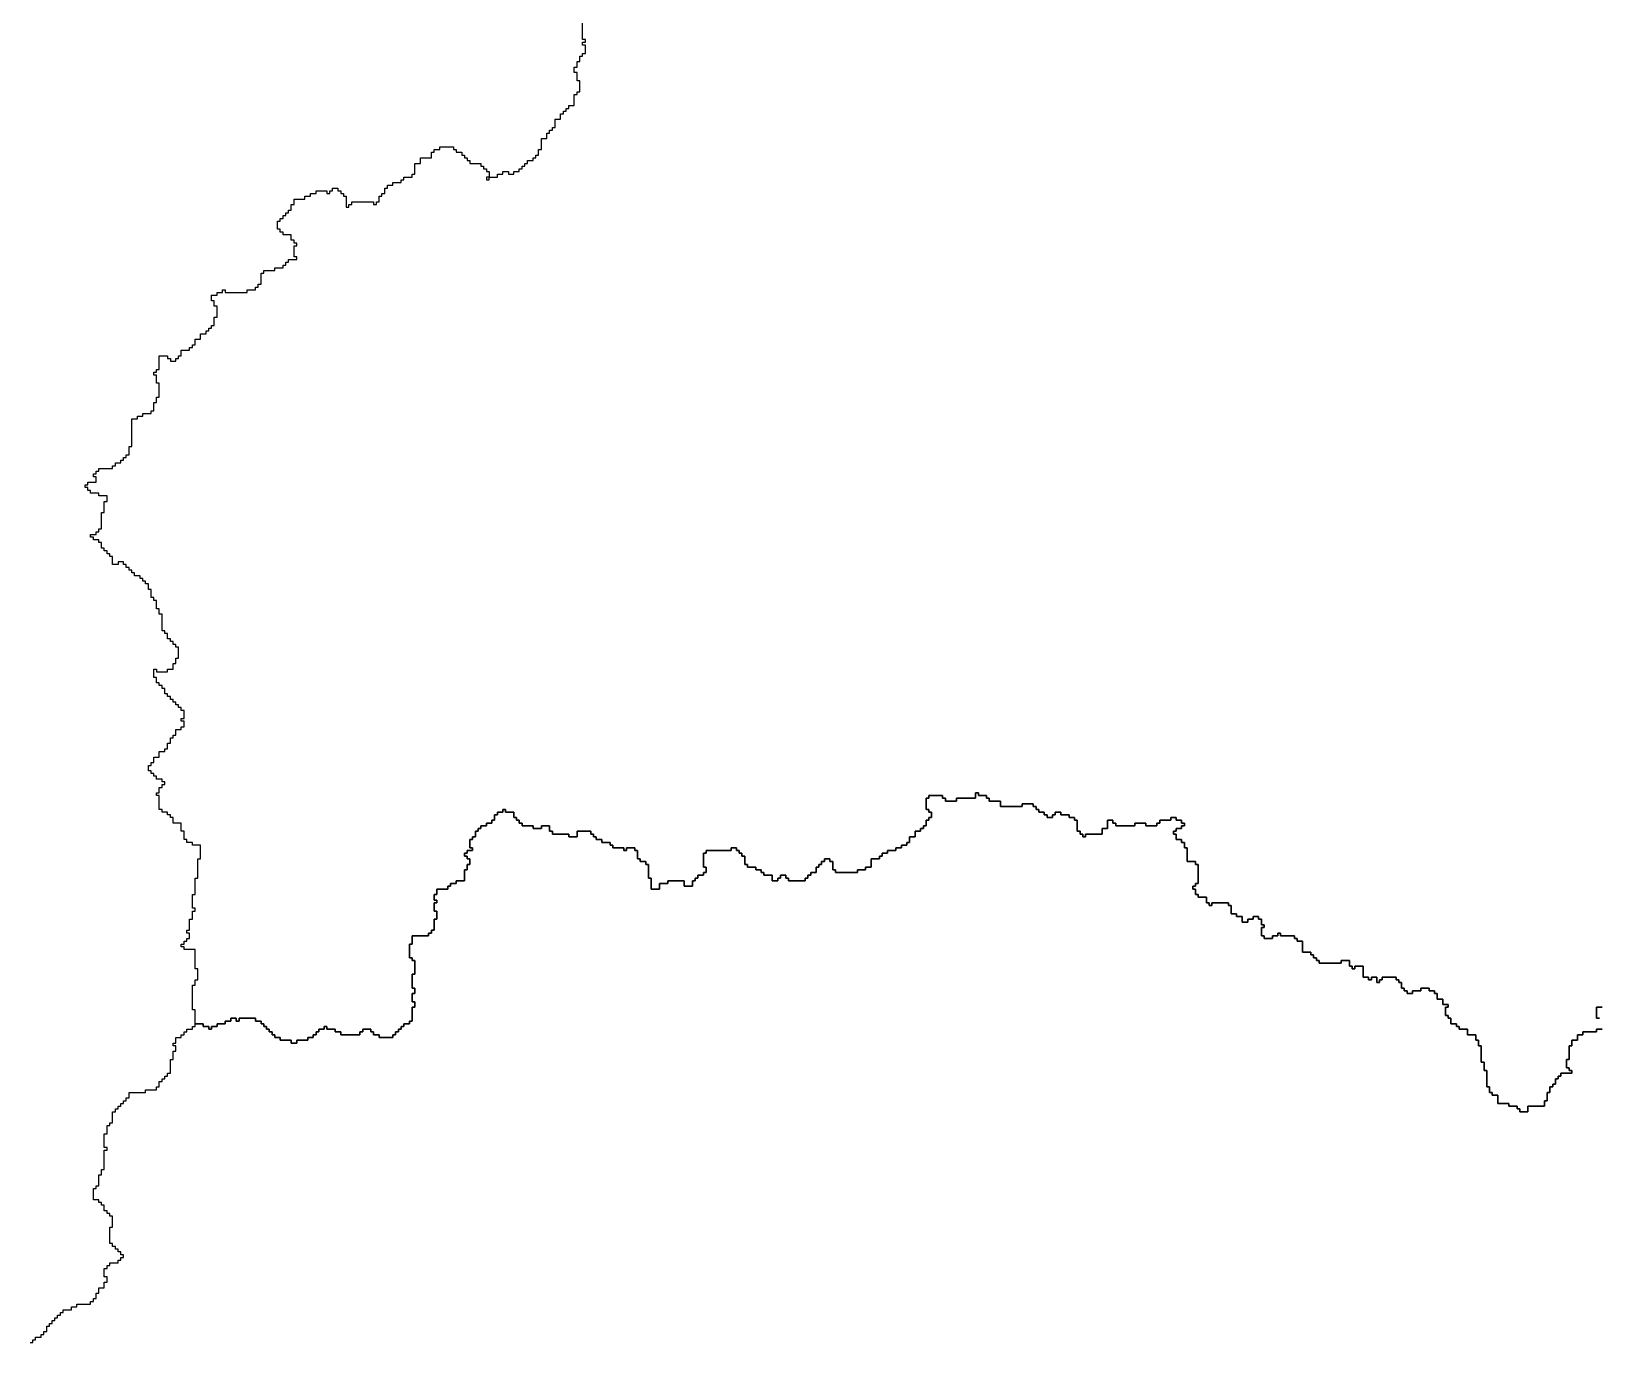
# Model space of a CAD drawing. Header units: inches. Extents: x -98695 to 376223, y 1122520 to 1501782.
# Drawn here: x -40967 to -23376, y 1325029 to 1339743 of the extents above; entities that cross this region are included whole.
import ezdxf

# ---------------------------------------------------------------- set-up
doc = ezdxf.new("R2010")
doc.units = ezdxf.units.IN
doc.header["$MEASUREMENT"] = 0
doc.layers.add('subs1', color=7, linetype='Continuous', true_color=0xc8dcf7)

msp = doc.modelspace()

# ---------------------------------------------------------------- linework, layer by layer
at = {"layer": 'subs1'}
for points in [[(-23336, 1328546, 0), (-23398, 1328546, 0), (-23398, 1328515, 0), (-23552, 1328515, 0), (-23552, 1328484, 0), (-23614, 1328484, 0), (-23614, 1328422, 0), (-23675, 1328422, 0), (-23675, 1328361, 0), (-23706, 1328361, 0), (-23706, 1328206, 0), (-23737, 1328206, 0), (-23737, 1328114, 0), (-23706, 1328114, 0), (-23706, 1328083, 0), (-23675, 1328083, 0), (-23675, 1328052, 0), (-23799, 1328052, 0), (-23799, 1328021, 0), (-23830, 1328021, 0), (-23830, 1327990, 0), (-23860, 1327990, 0), (-23860, 1327929, 0), (-23891, 1327929, 0), (-23891, 1327898, 0), (-23922, 1327898, 0), (-23922, 1327836, 0), (-23953, 1327836, 0), (-23953, 1327744, 0), (-23984, 1327744, 0), (-23984, 1327682, 0), (-24169, 1327682, 0), (-24169, 1327620, 0), (-24261, 1327620, 0), (-24261, 1327651, 0), (-24292, 1327651, 0), (-24292, 1327682, 0), (-24385, 1327682, 0), (-24385, 1327713, 0), (-24508, 1327713, 0), (-24508, 1327805, 0), (-24570, 1327805, 0), (-24570, 1327836, 0), (-24601, 1327836, 0), (-24601, 1327898, 0), (-24632, 1327898, 0), (-24632, 1328083, 0), (-24662, 1328083, 0), (-24662, 1328176, 0), (-24693, 1328176, 0), (-24693, 1328361, 0), (-24724, 1328361, 0), (-24724, 1328422, 0), (-24755, 1328422, 0), (-24755, 1328484, 0), (-24847, 1328484, 0), (-24847, 1328546, 0), (-24940, 1328546, 0), (-24940, 1328577, 0), (-24971, 1328577, 0), (-24971, 1328607, 0), (-25033, 1328607, 0), (-25033, 1328669, 0), (-25063, 1328669, 0), (-25063, 1328700, 0), (-25094, 1328700, 0), (-25094, 1328792, 0), (-25063, 1328792, 0), (-25063, 1328823, 0), (-25125, 1328823, 0), (-25125, 1328885, 0), (-25187, 1328885, 0), (-25187, 1328947, 0), (-25218, 1328947, 0), (-25218, 1328978, 0), (-25279, 1328978, 0), (-25279, 1329008, 0), (-25372, 1329008, 0), (-25372, 1328978, 0), (-25464, 1328978, 0), (-25464, 1328947, 0), (-25526, 1328947, 0), (-25526, 1328978, 0), (-25557, 1328978, 0), (-25557, 1329008, 0), (-25588, 1329008, 0), (-25588, 1329070, 0), (-25619, 1329070, 0), (-25619, 1329101, 0), (-25650, 1329101, 0), (-25650, 1329132, 0), (-25804, 1329132, 0), (-25804, 1329101, 0), (-25835, 1329101, 0), (-25835, 1329070, 0), (-25865, 1329070, 0), (-25865, 1329132, 0), (-25927, 1329132, 0), (-25927, 1329101, 0), (-25958, 1329101, 0), (-25958, 1329132, 0), (-26020, 1329132, 0), (-26020, 1329255, 0), (-26112, 1329255, 0), (-26112, 1329224, 0), (-26143, 1329224, 0), (-26143, 1329255, 0), (-26174, 1329255, 0), (-26174, 1329317, 0), (-26266, 1329317, 0), (-26266, 1329286, 0), (-26513, 1329286, 0), (-26513, 1329317, 0), (-26544, 1329317, 0), (-26544, 1329348, 0), (-26575, 1329348, 0), (-26575, 1329379, 0), (-26606, 1329379, 0), (-26606, 1329409, 0), (-26698, 1329409, 0), (-26698, 1329533, 0), (-26760, 1329533, 0), (-26760, 1329564, 0), (-26791, 1329564, 0), (-26791, 1329594, 0), (-26945, 1329594, 0), (-26945, 1329625, 0), (-26976, 1329625, 0), (-26976, 1329594, 0), (-27038, 1329594, 0), (-27038, 1329564, 0), (-27130, 1329564, 0), (-27130, 1329594, 0), (-27161, 1329594, 0), (-27161, 1329687, 0), (-27130, 1329687, 0), (-27130, 1329718, 0), (-27161, 1329718, 0), (-27161, 1329780, 0), (-27192, 1329780, 0), (-27192, 1329810, 0), (-27254, 1329810, 0), (-27254, 1329780, 0), (-27315, 1329780, 0), (-27315, 1329749, 0), (-27377, 1329749, 0), (-27377, 1329810, 0), (-27439, 1329810, 0), (-27439, 1329841, 0), (-27500, 1329841, 0), (-27500, 1329934, 0), (-27531, 1329934, 0), (-27531, 1329965, 0), (-27716, 1329965, 0), (-27716, 1329934, 0), (-27747, 1329934, 0), (-27747, 1329965, 0), (-27778, 1329965, 0), (-27778, 1330026, 0), (-27870, 1330026, 0), (-27870, 1330057, 0), (-27901, 1330057, 0), (-27901, 1330119, 0), (-27932, 1330119, 0), (-27932, 1330150, 0), (-27901, 1330150, 0), (-27901, 1330181, 0), (-27870, 1330181, 0), (-27870, 1330396, 0), (-27901, 1330396, 0), (-27901, 1330427, 0), (-27994, 1330427, 0), (-27994, 1330582, 0), (-28025, 1330582, 0), (-28025, 1330643, 0), (-28056, 1330643, 0), (-28056, 1330674, 0), (-28117, 1330674, 0), (-28117, 1330736, 0), (-28148, 1330736, 0), (-28148, 1330767, 0), (-28117, 1330767, 0), (-28117, 1330798, 0), (-28056, 1330798, 0), (-28056, 1330828, 0), (-28025, 1330828, 0), (-28025, 1330859, 0), (-28056, 1330859, 0), (-28056, 1330890, 0), (-28117, 1330890, 0), (-28117, 1330921, 0), (-28179, 1330921, 0), (-28179, 1330890, 0), (-28302, 1330890, 0), (-28302, 1330859, 0), (-28333, 1330859, 0), (-28333, 1330828, 0), (-28457, 1330828, 0), (-28457, 1330859, 0), (-28580, 1330859, 0), (-28580, 1330828, 0), (-28796, 1330828, 0), (-28796, 1330859, 0), (-28827, 1330859, 0), (-28827, 1330890, 0), (-28888, 1330890, 0), (-28888, 1330798, 0), (-28950, 1330798, 0), (-28950, 1330736, 0), (-29135, 1330736, 0), (-29135, 1330705, 0), (-29166, 1330705, 0), (-29166, 1330736, 0), (-29197, 1330736, 0), (-29197, 1330767, 0), (-29228, 1330767, 0), (-29228, 1330890, 0), (-29259, 1330890, 0), (-29259, 1330921, 0), (-29320, 1330921, 0), (-29320, 1330952, 0), (-29413, 1330952, 0), (-29413, 1330983, 0), (-29475, 1330983, 0), (-29475, 1330952, 0), (-29505, 1330952, 0), (-29505, 1330921, 0), (-29567, 1330921, 0), (-29567, 1330952, 0), (-29598, 1330952, 0), (-29598, 1330983, 0), (-29660, 1330983, 0), (-29660, 1331013, 0), (-29690, 1331013, 0), (-29690, 1331044, 0), (-29721, 1331044, 0), (-29721, 1331075, 0), (-29845, 1331075, 0), (-29845, 1331044, 0), (-30091, 1331044, 0), (-30091, 1331106, 0), (-30215, 1331106, 0), (-30215, 1331137, 0), (-30246, 1331137, 0), (-30246, 1331168, 0), (-30338, 1331168, 0), (-30338, 1331199, 0), (-30369, 1331199, 0), (-30369, 1331137, 0), (-30585, 1331137, 0), (-30585, 1331106, 0), (-30708, 1331106, 0), (-30708, 1331137, 0), (-30739, 1331137, 0), (-30739, 1331168, 0), (-30893, 1331168, 0), (-30893, 1331137, 0), (-30924, 1331137, 0), (-30924, 1331013, 0), (-30893, 1331013, 0), (-30893, 1330983, 0), (-30863, 1330983, 0), (-30863, 1330921, 0), (-30893, 1330921, 0), (-30893, 1330890, 0), (-30924, 1330890, 0), (-30924, 1330828, 0), (-30955, 1330828, 0), (-30955, 1330798, 0), (-30986, 1330798, 0), (-30986, 1330767, 0), (-31048, 1330767, 0), (-31048, 1330705, 0), (-31109, 1330705, 0), (-31109, 1330643, 0), (-31140, 1330643, 0), (-31140, 1330612, 0), (-31202, 1330612, 0), (-31202, 1330582, 0), (-31264, 1330582, 0), (-31264, 1330551, 0), (-31356, 1330551, 0), (-31356, 1330520, 0), (-31418, 1330520, 0), (-31418, 1330489, 0), (-31449, 1330489, 0), (-31449, 1330458, 0), (-31541, 1330458, 0), (-31541, 1330366, 0), (-31603, 1330366, 0), (-31603, 1330335, 0), (-31695, 1330335, 0), (-31695, 1330304, 0), (-31942, 1330304, 0), (-31942, 1330335, 0), (-31973, 1330335, 0), (-31973, 1330427, 0), (-32004, 1330427, 0), (-32004, 1330458, 0), (-32066, 1330458, 0), (-32066, 1330427, 0), (-32097, 1330427, 0), (-32097, 1330396, 0), (-32127, 1330396, 0), (-32127, 1330366, 0), (-32158, 1330366, 0), (-32158, 1330304, 0), (-32220, 1330304, 0), (-32220, 1330273, 0), (-32251, 1330273, 0), (-32251, 1330242, 0), (-32282, 1330242, 0), (-32282, 1330211, 0), (-32467, 1330211, 0), (-32467, 1330242, 0), (-32498, 1330242, 0), (-32498, 1330273, 0), (-32559, 1330273, 0), (-32559, 1330242, 0), (-32590, 1330242, 0), (-32590, 1330211, 0), (-32652, 1330211, 0), (-32652, 1330273, 0), (-32744, 1330273, 0), (-32744, 1330304, 0), (-32775, 1330304, 0), (-32775, 1330335, 0), (-32837, 1330335, 0), (-32837, 1330366, 0), (-32929, 1330366, 0), (-32929, 1330396, 0), (-32960, 1330396, 0), (-32960, 1330489, 0), (-32991, 1330489, 0), (-32991, 1330520, 0), (-33022, 1330520, 0), (-33022, 1330551, 0), (-33053, 1330551, 0), (-33053, 1330582, 0), (-33114, 1330582, 0), (-33114, 1330551, 0), (-33392, 1330551, 0), (-33392, 1330520, 0), (-33423, 1330520, 0), (-33423, 1330366, 0), (-33392, 1330366, 0), (-33392, 1330304, 0), (-33423, 1330304, 0), (-33423, 1330273, 0), (-33485, 1330273, 0), (-33485, 1330242, 0), (-33515, 1330242, 0), (-33515, 1330211, 0), (-33546, 1330211, 0), (-33546, 1330150, 0), (-33639, 1330150, 0), (-33639, 1330211, 0), (-33824, 1330211, 0), (-33824, 1330181, 0), (-33916, 1330181, 0), (-33916, 1330119, 0), (-34009, 1330119, 0), (-34009, 1330242, 0), (-34040, 1330242, 0), (-34040, 1330396, 0), (-34071, 1330396, 0), (-34071, 1330427, 0), (-34132, 1330427, 0), (-34132, 1330458, 0), (-34163, 1330458, 0), (-34163, 1330551, 0), (-34194, 1330551, 0), (-34194, 1330582, 0), (-34287, 1330582, 0), (-34287, 1330551, 0), (-34317, 1330551, 0), (-34317, 1330582, 0), (-34441, 1330582, 0), (-34441, 1330612, 0), (-34472, 1330612, 0), (-34472, 1330643, 0), (-34564, 1330643, 0), (-34564, 1330674, 0), (-34626, 1330674, 0), (-34626, 1330705, 0), (-34657, 1330705, 0), (-34657, 1330736, 0), (-34688, 1330736, 0), (-34688, 1330767, 0), (-34842, 1330767, 0), (-34842, 1330705, 0), (-34934, 1330705, 0), (-34934, 1330736, 0), (-35119, 1330736, 0), (-35119, 1330767, 0), (-35150, 1330767, 0), (-35150, 1330828, 0), (-35243, 1330828, 0), (-35243, 1330798, 0), (-35335, 1330798, 0), (-35335, 1330828, 0), (-35459, 1330828, 0), (-35459, 1330859, 0), (-35490, 1330859, 0), (-35490, 1330890, 0), (-35521, 1330890, 0), (-35521, 1330921, 0), (-35551, 1330921, 0), (-35551, 1330983, 0), (-35644, 1330983, 0), (-35644, 1331013, 0), (-35675, 1331013, 0), (-35675, 1330983, 0), (-35736, 1330983, 0), (-35736, 1330952, 0), (-35767, 1330952, 0), (-35767, 1330890, 0), (-35798, 1330890, 0), (-35798, 1330859, 0), (-35860, 1330859, 0), (-35860, 1330828, 0), (-35922, 1330828, 0), (-35922, 1330798, 0), (-35952, 1330798, 0), (-35952, 1330767, 0), (-35983, 1330767, 0), (-35983, 1330705, 0), (-36014, 1330705, 0), (-36014, 1330674, 0), (-36045, 1330674, 0), (-36045, 1330582, 0), (-36014, 1330582, 0), (-36014, 1330551, 0), (-36076, 1330551, 0), (-36076, 1330520, 0), (-36107, 1330520, 0), (-36107, 1330489, 0), (-36076, 1330489, 0), (-36076, 1330458, 0), (-36045, 1330458, 0), (-36045, 1330396, 0), (-36076, 1330396, 0), (-36076, 1330335, 0), (-36107, 1330335, 0), (-36107, 1330211, 0), (-36199, 1330211, 0), (-36199, 1330181, 0), (-36261, 1330181, 0), (-36261, 1330150, 0), (-36292, 1330150, 0), (-36292, 1330119, 0), (-36415, 1330119, 0), (-36415, 1330057, 0), (-36446, 1330057, 0), (-36446, 1329995, 0), (-36415, 1329995, 0), (-36415, 1329965, 0), (-36446, 1329965, 0), (-36446, 1329872, 0), (-36415, 1329872, 0), (-36415, 1329780, 0), (-36446, 1329780, 0), (-36446, 1329656, 0), (-36477, 1329656, 0), (-36477, 1329625, 0), (-36508, 1329625, 0), (-36508, 1329594, 0), (-36693, 1329594, 0), (-36693, 1329502, 0), (-36724, 1329502, 0), (-36724, 1329348, 0), (-36693, 1329348, 0), (-36693, 1329317, 0), (-36662, 1329317, 0), (-36662, 1329163, 0), (-36693, 1329163, 0), (-36693, 1329008, 0), (-36662, 1329008, 0), (-36662, 1328947, 0), (-36693, 1328947, 0), (-36693, 1328854, 0), (-36662, 1328854, 0), (-36662, 1328792, 0), (-36693, 1328792, 0), (-36693, 1328638, 0), (-36724, 1328638, 0), (-36724, 1328607, 0), (-36785, 1328607, 0), (-36785, 1328577, 0), (-36816, 1328577, 0), (-36816, 1328546, 0), (-36847, 1328546, 0), (-36847, 1328515, 0), (-36878, 1328515, 0), (-36878, 1328484, 0), (-36909, 1328484, 0), (-36909, 1328453, 0), (-37063, 1328453, 0), (-37063, 1328484, 0), (-37125, 1328484, 0), (-37125, 1328515, 0), (-37155, 1328515, 0), (-37155, 1328546, 0), (-37248, 1328546, 0), (-37248, 1328515, 0), (-37279, 1328515, 0), (-37279, 1328484, 0), (-37495, 1328484, 0), (-37495, 1328515, 0), (-37556, 1328515, 0), (-37556, 1328546, 0), (-37649, 1328546, 0), (-37649, 1328577, 0), (-37680, 1328577, 0), (-37680, 1328546, 0), (-37741, 1328546, 0), (-37741, 1328515, 0), (-37772, 1328515, 0), (-37772, 1328484, 0), (-37803, 1328484, 0), (-37803, 1328453, 0), (-37865, 1328453, 0), (-37865, 1328422, 0), (-37988, 1328422, 0), (-37988, 1328391, 0), (-38050, 1328391, 0), (-38050, 1328422, 0), (-38173, 1328422, 0), (-38173, 1328453, 0), (-38235, 1328453, 0), (-38235, 1328484, 0), (-38266, 1328484, 0), (-38266, 1328515, 0), (-38297, 1328515, 0), (-38297, 1328546, 0), (-38328, 1328546, 0), (-38328, 1328577, 0), (-38358, 1328577, 0), (-38358, 1328607, 0), (-38389, 1328607, 0), (-38389, 1328638, 0), (-38451, 1328638, 0), (-38451, 1328669, 0), (-38636, 1328669, 0), (-38636, 1328638, 0), (-38667, 1328638, 0), (-38667, 1328669, 0), (-38729, 1328669, 0), (-38729, 1328638, 0), (-38790, 1328638, 0), (-38790, 1328607, 0), (-38883, 1328607, 0), (-38883, 1328577, 0), (-38945, 1328577, 0), (-38945, 1328546, 0), (-38975, 1328546, 0), (-38975, 1328577, 0), (-39037, 1328577, 0), (-39037, 1328607, 0), (-39130, 1328607, 0), (-39130, 1328762, 0), (-39160, 1328762, 0), (-39160, 1329039, 0), (-39130, 1329039, 0), (-39130, 1329101, 0), (-39099, 1329101, 0), (-39099, 1329224, 0), (-39130, 1329224, 0), (-39130, 1329440, 0), (-39253, 1329440, 0), (-39253, 1329471, 0), (-39284, 1329471, 0), (-39284, 1329502, 0), (-39253, 1329502, 0), (-39253, 1329533, 0), (-39222, 1329533, 0), (-39222, 1329564, 0), (-39191, 1329564, 0), (-39191, 1329625, 0), (-39222, 1329625, 0), (-39222, 1329656, 0), (-39191, 1329656, 0), (-39191, 1329780, 0), (-39160, 1329780, 0), (-39160, 1329872, 0), (-39130, 1329872, 0), (-39130, 1329903, 0), (-39160, 1329903, 0), (-39160, 1330057, 0), (-39130, 1330057, 0), (-39130, 1330242, 0), (-39099, 1330242, 0), (-39099, 1330458, 0), (-39068, 1330458, 0), (-39068, 1330612, 0), (-39160, 1330612, 0), (-39160, 1330643, 0), (-39222, 1330643, 0), (-39222, 1330674, 0), (-39253, 1330674, 0), (-39253, 1330767, 0), (-39284, 1330767, 0), (-39284, 1330859, 0), (-39376, 1330859, 0), (-39376, 1330921, 0), (-39407, 1330921, 0), (-39407, 1330952, 0), (-39438, 1330952, 0), (-39438, 1330983, 0), (-39500, 1330983, 0), (-39500, 1331013, 0), (-39531, 1331013, 0), (-39531, 1331168, 0), (-39561, 1331168, 0), (-39561, 1331199, 0), (-39531, 1331199, 0), (-39531, 1331260, 0), (-39500, 1331260, 0), (-39500, 1331291, 0), (-39469, 1331291, 0), (-39469, 1331322, 0), (-39500, 1331322, 0), (-39500, 1331353, 0), (-39561, 1331353, 0), (-39561, 1331384, 0), (-39592, 1331384, 0), (-39592, 1331414, 0), (-39623, 1331414, 0), (-39623, 1331445, 0), (-39654, 1331445, 0), (-39654, 1331507, 0), (-39623, 1331507, 0), (-39623, 1331538, 0), (-39592, 1331538, 0), (-39592, 1331600, 0), (-39531, 1331600, 0), (-39531, 1331661, 0), (-39469, 1331661, 0), (-39469, 1331692, 0), (-39438, 1331692, 0), (-39438, 1331754, 0), (-39407, 1331754, 0), (-39407, 1331815, 0), (-39376, 1331815, 0), (-39376, 1331846, 0), (-39346, 1331846, 0), (-39346, 1331908, 0), (-39284, 1331908, 0), (-39284, 1331939, 0), (-39253, 1331939, 0), (-39253, 1332001, 0), (-39284, 1332001, 0), (-39284, 1332031, 0), (-39253, 1332031, 0), (-39253, 1332124, 0), (-39284, 1332124, 0), (-39284, 1332155, 0), (-39315, 1332155, 0), (-39315, 1332186, 0), (-39346, 1332186, 0), (-39346, 1332216, 0), (-39376, 1332216, 0), (-39376, 1332247, 0), (-39407, 1332247, 0), (-39407, 1332278, 0), (-39438, 1332278, 0), (-39438, 1332309, 0), (-39469, 1332309, 0), (-39469, 1332371, 0), (-39500, 1332371, 0), (-39500, 1332402, 0), (-39531, 1332402, 0), (-39531, 1332432, 0), (-39561, 1332432, 0), (-39561, 1332494, 0), (-39592, 1332494, 0), (-39592, 1332587, 0), (-39561, 1332587, 0), (-39561, 1332556, 0), (-39438, 1332556, 0), (-39438, 1332587, 0), (-39376, 1332587, 0), (-39376, 1332648, 0), (-39346, 1332648, 0), (-39346, 1332710, 0), (-39315, 1332710, 0), (-39315, 1332833, 0), (-39346, 1332833, 0), (-39346, 1332864, 0), (-39376, 1332864, 0), (-39376, 1332895, 0), (-39407, 1332895, 0), (-39407, 1332926, 0), (-39438, 1332926, 0), (-39438, 1332988, 0), (-39469, 1332988, 0), (-39469, 1333018, 0), (-39500, 1333018, 0), (-39500, 1333204, 0), (-39531, 1333204, 0), (-39531, 1333265, 0), (-39561, 1333265, 0), (-39561, 1333358, 0), (-39592, 1333358, 0), (-39592, 1333389, 0), (-39623, 1333389, 0), (-39623, 1333481, 0), (-39654, 1333481, 0), (-39654, 1333543, 0), (-39685, 1333543, 0), (-39685, 1333574, 0), (-39716, 1333574, 0), (-39716, 1333605, 0), (-39747, 1333605, 0), (-39747, 1333635, 0), (-39808, 1333635, 0), (-39808, 1333666, 0), (-39839, 1333666, 0), (-39839, 1333697, 0), (-39870, 1333697, 0), (-39870, 1333728, 0), (-39901, 1333728, 0), (-39901, 1333759, 0), (-39932, 1333759, 0), (-39932, 1333790, 0), (-39993, 1333790, 0), (-39993, 1333759, 0), (-40055, 1333759, 0), (-40055, 1333851, 0), (-40086, 1333851, 0), (-40086, 1333882, 0), (-40117, 1333882, 0), (-40117, 1333913, 0), (-40148, 1333913, 0), (-40148, 1333944, 0), (-40178, 1333944, 0), (-40178, 1334006, 0), (-40209, 1334006, 0), (-40209, 1334036, 0), (-40271, 1334036, 0), (-40271, 1334067, 0), (-40302, 1334067, 0), (-40302, 1334098, 0), (-40240, 1334098, 0), (-40240, 1334129, 0), (-40209, 1334129, 0), (-40209, 1334160, 0), (-40178, 1334160, 0), (-40178, 1334345, 0), (-40148, 1334345, 0), (-40148, 1334468, 0), (-40117, 1334468, 0), (-40117, 1334530, 0), (-40209, 1334530, 0), (-40209, 1334561, 0), (-40302, 1334561, 0), (-40302, 1334592, 0), (-40333, 1334592, 0), (-40333, 1334623, 0), (-40363, 1334623, 0), (-40363, 1334653, 0), (-40333, 1334653, 0), (-40333, 1334684, 0), (-40240, 1334684, 0), (-40240, 1334746, 0), (-40271, 1334746, 0), (-40271, 1334777, 0), (-40240, 1334777, 0), (-40240, 1334808, 0), (-40209, 1334808, 0), (-40209, 1334838, 0), (-40055, 1334838, 0), (-40055, 1334869, 0), (-40024, 1334869, 0), (-40024, 1334900, 0), (-39962, 1334900, 0), (-39962, 1334931, 0), (-39932, 1334931, 0), (-39932, 1334962, 0), (-39901, 1334962, 0), (-39901, 1334993, 0), (-39870, 1334993, 0), (-39870, 1335085, 0), (-39839, 1335085, 0), (-39839, 1335394, 0), (-39777, 1335394, 0), (-39777, 1335425, 0), (-39716, 1335425, 0), (-39716, 1335455, 0), (-39623, 1335455, 0), (-39623, 1335486, 0), (-39592, 1335486, 0), (-39592, 1335579, 0), (-39561, 1335579, 0), (-39561, 1335640, 0), (-39531, 1335640, 0), (-39531, 1335795, 0), (-39561, 1335795, 0), (-39561, 1335887, 0), (-39592, 1335887, 0), (-39592, 1335918, 0), (-39561, 1335918, 0), (-39561, 1335949, 0), (-39531, 1335949, 0), (-39531, 1336103, 0), (-39438, 1336103, 0), (-39438, 1336072, 0), (-39407, 1336072, 0), (-39407, 1336041, 0), (-39346, 1336041, 0), (-39346, 1336072, 0), (-39315, 1336072, 0), (-39315, 1336103, 0), (-39284, 1336103, 0), (-39284, 1336165, 0), (-39191, 1336165, 0), (-39191, 1336196, 0), (-39160, 1336196, 0), (-39160, 1336227, 0), (-39130, 1336227, 0), (-39130, 1336288, 0), (-39068, 1336288, 0), (-39068, 1336350, 0), (-39006, 1336350, 0), (-39006, 1336381, 0), (-38975, 1336381, 0), (-38975, 1336412, 0), (-38945, 1336412, 0), (-38945, 1336442, 0), (-38914, 1336442, 0), (-38914, 1336535, 0), (-38883, 1336535, 0), (-38883, 1336658, 0), (-38914, 1336658, 0), (-38914, 1336720, 0), (-38945, 1336720, 0), (-38945, 1336782, 0), (-38883, 1336782, 0), (-38883, 1336813, 0), (-38821, 1336813, 0), (-38821, 1336843, 0), (-38790, 1336843, 0), (-38790, 1336813, 0), (-38543, 1336813, 0), (-38543, 1336843, 0), (-38451, 1336843, 0), (-38451, 1336874, 0), (-38420, 1336874, 0), (-38420, 1336905, 0), (-38389, 1336905, 0), (-38389, 1337029, 0), (-38358, 1337029, 0), (-38358, 1337059, 0), (-38235, 1337059, 0), (-38235, 1337090, 0), (-38142, 1337090, 0), (-38142, 1337121, 0), (-38112, 1337121, 0), (-38112, 1337152, 0), (-38081, 1337152, 0), (-38081, 1337183, 0), (-37988, 1337183, 0), (-37988, 1337214, 0), (-38019, 1337214, 0), (-38019, 1337337, 0), (-37988, 1337337, 0), (-37988, 1337368, 0), (-38019, 1337368, 0), (-38019, 1337399, 0), (-38050, 1337399, 0), (-38050, 1337460, 0), (-38142, 1337460, 0), (-38142, 1337491, 0), (-38173, 1337491, 0), (-38173, 1337522, 0), (-38204, 1337522, 0), (-38204, 1337615, 0), (-38173, 1337615, 0), (-38173, 1337645, 0), (-38142, 1337645, 0), (-38142, 1337676, 0), (-38112, 1337676, 0), (-38112, 1337707, 0), (-38081, 1337707, 0), (-38081, 1337738, 0), (-38050, 1337738, 0), (-38050, 1337800, 0), (-38019, 1337800, 0), (-38019, 1337861, 0), (-37896, 1337861, 0), (-37896, 1337892, 0), (-37834, 1337892, 0), (-37834, 1337923, 0), (-37772, 1337923, 0), (-37772, 1337954, 0), (-37649, 1337954, 0), (-37649, 1337923, 0), (-37618, 1337923, 0), (-37618, 1337954, 0), (-37587, 1337954, 0), (-37587, 1337985, 0), (-37526, 1337985, 0), (-37526, 1337954, 0), (-37495, 1337954, 0), (-37495, 1337923, 0), (-37464, 1337923, 0), (-37464, 1337892, 0), (-37433, 1337892, 0), (-37433, 1337769, 0), (-37402, 1337769, 0), (-37402, 1337800, 0), (-37371, 1337800, 0), (-37371, 1337831, 0), (-37125, 1337831, 0), (-37125, 1337800, 0), (-37094, 1337800, 0), (-37094, 1337831, 0), (-37063, 1337831, 0), (-37063, 1337892, 0), (-37032, 1337892, 0), (-37032, 1337923, 0), (-37001, 1337923, 0), (-37001, 1337985, 0), (-36970, 1337985, 0), (-36970, 1338016, 0), (-36909, 1338016, 0), (-36909, 1338047, 0), (-36816, 1338047, 0), (-36816, 1338077, 0), (-36785, 1338077, 0), (-36785, 1338108, 0), (-36693, 1338108, 0), (-36693, 1338139, 0), (-36662, 1338139, 0), (-36662, 1338262, 0), (-36600, 1338262, 0), (-36600, 1338324, 0), (-36477, 1338324, 0), (-36477, 1338386, 0), (-36446, 1338386, 0), (-36446, 1338417, 0), (-36384, 1338417, 0), (-36384, 1338448, 0), (-36230, 1338448, 0), (-36230, 1338417, 0), (-36199, 1338417, 0), (-36199, 1338386, 0), (-36137, 1338386, 0), (-36137, 1338355, 0), (-36107, 1338355, 0), (-36107, 1338324, 0), (-36076, 1338324, 0), (-36076, 1338293, 0), (-36045, 1338293, 0), (-36045, 1338262, 0), (-35922, 1338262, 0), (-35922, 1338232, 0), (-35891, 1338232, 0), (-35891, 1338201, 0), (-35860, 1338201, 0), (-35860, 1338170, 0), (-35829, 1338170, 0), (-35829, 1338108, 0), (-35860, 1338108, 0), (-35860, 1338077, 0), (-35829, 1338077, 0), (-35829, 1338108, 0), (-35736, 1338108, 0), (-35736, 1338139, 0), (-35675, 1338139, 0), (-35675, 1338170, 0), (-35613, 1338170, 0), (-35613, 1338139, 0), (-35551, 1338139, 0), (-35551, 1338170, 0), (-35490, 1338170, 0), (-35490, 1338201, 0), (-35459, 1338201, 0), (-35459, 1338232, 0), (-35428, 1338232, 0), (-35428, 1338262, 0), (-35397, 1338262, 0), (-35397, 1338293, 0), (-35335, 1338293, 0), (-35335, 1338324, 0), (-35305, 1338324, 0), (-35305, 1338355, 0), (-35274, 1338355, 0), (-35274, 1338417, 0), (-35243, 1338417, 0), (-35243, 1338540, 0), (-35181, 1338540, 0), (-35181, 1338602, 0), (-35150, 1338602, 0), (-35150, 1338633, 0), (-35119, 1338633, 0), (-35119, 1338663, 0), (-35089, 1338663, 0), (-35089, 1338756, 0), (-35027, 1338756, 0), (-35027, 1338818, 0), (-34996, 1338818, 0), (-34996, 1338849, 0), (-34965, 1338849, 0), (-34965, 1338879, 0), (-34934, 1338879, 0), (-34934, 1338910, 0), (-34873, 1338910, 0), (-34873, 1339034, 0), (-34842, 1339034, 0), (-34842, 1339064, 0), (-34811, 1339064, 0), (-34811, 1339188, 0), (-34842, 1339188, 0), (-34842, 1339280, 0), (-34873, 1339280, 0), (-34873, 1339342, 0), (-34842, 1339342, 0), (-34842, 1339404, 0), (-34811, 1339404, 0), (-34811, 1339465, 0), (-34780, 1339465, 0), (-34780, 1339496, 0), (-34749, 1339496, 0), (-34749, 1339589, 0), (-34780, 1339589, 0), (-34780, 1339620, 0), (-34749, 1339620, 0), (-34749, 1339651, 0), (-34780, 1339651, 0), (-34780, 1339897, 0)], [(-40980, 1325029, 0), (-40950, 1325029, 0), (-40950, 1325060, 0), (-40919, 1325060, 0), (-40919, 1325091, 0), (-40857, 1325091, 0), (-40857, 1325122, 0), (-40826, 1325122, 0), (-40826, 1325153, 0), (-40795, 1325153, 0), (-40795, 1325214, 0), (-40764, 1325214, 0), (-40764, 1325245, 0), (-40734, 1325245, 0), (-40734, 1325276, 0), (-40703, 1325276, 0), (-40703, 1325307, 0), (-40672, 1325307, 0), (-40672, 1325338, 0), (-40641, 1325338, 0), (-40641, 1325368, 0), (-40610, 1325368, 0), (-40610, 1325399, 0), (-40518, 1325399, 0), (-40518, 1325430, 0), (-40456, 1325430, 0), (-40456, 1325461, 0), (-40302, 1325461, 0), (-40302, 1325492, 0), (-40271, 1325492, 0), (-40271, 1325523, 0), (-40240, 1325523, 0), (-40240, 1325584, 0), (-40209, 1325584, 0), (-40209, 1325646, 0), (-40148, 1325646, 0), (-40148, 1325708, 0), (-40117, 1325708, 0), (-40117, 1325769, 0), (-40148, 1325769, 0), (-40148, 1325862, 0), (-40117, 1325862, 0), (-40117, 1325893, 0), (-40086, 1325893, 0), (-40086, 1325924, 0), (-39993, 1325924, 0), (-39993, 1325955, 0), (-39962, 1325955, 0), (-39962, 1325985, 0), (-39932, 1325985, 0), (-39932, 1326016, 0), (-39962, 1326016, 0), (-39962, 1326047, 0), (-39993, 1326047, 0), (-39993, 1326078, 0), (-40024, 1326078, 0), (-40024, 1326109, 0), (-40055, 1326109, 0), (-40055, 1326140, 0), (-40086, 1326140, 0), (-40086, 1326325, 0), (-40055, 1326325, 0), (-40055, 1326448, 0), (-40086, 1326448, 0), (-40086, 1326479, 0), (-40117, 1326479, 0), (-40117, 1326510, 0), (-40148, 1326510, 0), (-40148, 1326571, 0), (-40178, 1326571, 0), (-40178, 1326602, 0), (-40209, 1326602, 0), (-40209, 1326633, 0), (-40271, 1326633, 0), (-40271, 1326757, 0), (-40240, 1326757, 0), (-40240, 1326787, 0), (-40209, 1326787, 0), (-40209, 1326911, 0), (-40178, 1326911, 0), (-40178, 1326972, 0), (-40148, 1326972, 0), (-40148, 1327188, 0), (-40117, 1327188, 0), (-40117, 1327219, 0), (-40148, 1327219, 0), (-40148, 1327374, 0), (-40117, 1327374, 0), (-40117, 1327466, 0), (-40086, 1327466, 0), (-40086, 1327497, 0), (-40055, 1327497, 0), (-40055, 1327620, 0), (-40024, 1327620, 0), (-40024, 1327651, 0), (-39993, 1327651, 0), (-39993, 1327682, 0), (-39962, 1327682, 0), (-39962, 1327713, 0), (-39932, 1327713, 0), (-39932, 1327744, 0), (-39901, 1327744, 0), (-39901, 1327775, 0), (-39870, 1327775, 0), (-39870, 1327836, 0), (-39685, 1327836, 0), (-39685, 1327867, 0), (-39561, 1327867, 0), (-39561, 1327898, 0), (-39531, 1327898, 0), (-39531, 1327960, 0), (-39500, 1327960, 0), (-39500, 1327990, 0), (-39469, 1327990, 0), (-39469, 1328021, 0), (-39438, 1328021, 0), (-39438, 1328052, 0), (-39407, 1328052, 0), (-39407, 1328206, 0), (-39376, 1328206, 0), (-39376, 1328299, 0), (-39346, 1328299, 0), (-39346, 1328361, 0), (-39376, 1328361, 0), (-39376, 1328391, 0), (-39346, 1328391, 0), (-39346, 1328453, 0), (-39284, 1328453, 0), (-39284, 1328484, 0), (-39253, 1328484, 0), (-39253, 1328515, 0), (-39222, 1328515, 0), (-39222, 1328546, 0), (-39160, 1328546, 0), (-39160, 1328577, 0), (-39130, 1328577, 0), (-39130, 1328607, 0), (-39037, 1328607, 0), (-39037, 1328577, 0), (-38975, 1328577, 0), (-38975, 1328546, 0), (-38945, 1328546, 0), (-38945, 1328577, 0), (-38883, 1328577, 0), (-38883, 1328607, 0), (-38790, 1328607, 0), (-38790, 1328638, 0), (-38729, 1328638, 0), (-38729, 1328669, 0), (-38667, 1328669, 0), (-38667, 1328638, 0), (-38636, 1328638, 0), (-38636, 1328669, 0), (-38451, 1328669, 0), (-38451, 1328638, 0), (-38389, 1328638, 0), (-38389, 1328607, 0), (-38358, 1328607, 0), (-38358, 1328577, 0), (-38328, 1328577, 0), (-38328, 1328546, 0), (-38297, 1328546, 0), (-38297, 1328515, 0), (-38266, 1328515, 0), (-38266, 1328484, 0), (-38235, 1328484, 0), (-38235, 1328453, 0), (-38173, 1328453, 0), (-38173, 1328422, 0), (-38050, 1328422, 0), (-38050, 1328391, 0), (-37988, 1328391, 0), (-37988, 1328422, 0), (-37865, 1328422, 0), (-37865, 1328453, 0), (-37803, 1328453, 0), (-37803, 1328484, 0), (-37772, 1328484, 0), (-37772, 1328515, 0), (-37741, 1328515, 0), (-37741, 1328546, 0), (-37680, 1328546, 0), (-37680, 1328577, 0), (-37649, 1328577, 0), (-37649, 1328546, 0), (-37556, 1328546, 0), (-37556, 1328515, 0), (-37495, 1328515, 0), (-37495, 1328484, 0), (-37279, 1328484, 0), (-37279, 1328515, 0), (-37248, 1328515, 0), (-37248, 1328546, 0), (-37155, 1328546, 0), (-37155, 1328515, 0), (-37125, 1328515, 0), (-37125, 1328484, 0), (-37063, 1328484, 0), (-37063, 1328453, 0), (-36909, 1328453, 0), (-36909, 1328484, 0), (-36878, 1328484, 0), (-36878, 1328515, 0), (-36847, 1328515, 0), (-36847, 1328546, 0), (-36816, 1328546, 0), (-36816, 1328577, 0), (-36785, 1328577, 0), (-36785, 1328607, 0), (-36724, 1328607, 0), (-36724, 1328638, 0), (-36693, 1328638, 0), (-36693, 1328792, 0), (-36662, 1328792, 0), (-36662, 1328854, 0), (-36693, 1328854, 0), (-36693, 1328947, 0), (-36662, 1328947, 0), (-36662, 1329008, 0), (-36693, 1329008, 0), (-36693, 1329163, 0), (-36662, 1329163, 0), (-36662, 1329317, 0), (-36693, 1329317, 0), (-36693, 1329348, 0), (-36724, 1329348, 0), (-36724, 1329502, 0), (-36693, 1329502, 0), (-36693, 1329594, 0), (-36508, 1329594, 0), (-36508, 1329625, 0), (-36477, 1329625, 0), (-36477, 1329656, 0), (-36446, 1329656, 0), (-36446, 1329780, 0), (-36415, 1329780, 0), (-36415, 1329872, 0), (-36446, 1329872, 0), (-36446, 1329965, 0), (-36415, 1329965, 0), (-36415, 1329995, 0), (-36446, 1329995, 0), (-36446, 1330057, 0), (-36415, 1330057, 0), (-36415, 1330119, 0), (-36292, 1330119, 0), (-36292, 1330150, 0), (-36261, 1330150, 0), (-36261, 1330181, 0), (-36199, 1330181, 0), (-36199, 1330211, 0), (-36107, 1330211, 0), (-36107, 1330335, 0), (-36076, 1330335, 0), (-36076, 1330396, 0), (-36045, 1330396, 0), (-36045, 1330458, 0), (-36076, 1330458, 0), (-36076, 1330489, 0), (-36107, 1330489, 0), (-36107, 1330520, 0), (-36076, 1330520, 0), (-36076, 1330551, 0), (-36014, 1330551, 0), (-36014, 1330582, 0), (-36045, 1330582, 0), (-36045, 1330674, 0), (-36014, 1330674, 0), (-36014, 1330705, 0), (-35983, 1330705, 0), (-35983, 1330767, 0), (-35952, 1330767, 0), (-35952, 1330798, 0), (-35922, 1330798, 0), (-35922, 1330828, 0), (-35860, 1330828, 0), (-35860, 1330859, 0), (-35798, 1330859, 0), (-35798, 1330890, 0), (-35767, 1330890, 0), (-35767, 1330952, 0), (-35736, 1330952, 0), (-35736, 1330983, 0), (-35675, 1330983, 0), (-35675, 1331013, 0), (-35644, 1331013, 0), (-35644, 1330983, 0), (-35551, 1330983, 0), (-35551, 1330921, 0), (-35521, 1330921, 0), (-35521, 1330890, 0), (-35490, 1330890, 0), (-35490, 1330859, 0), (-35459, 1330859, 0), (-35459, 1330828, 0), (-35335, 1330828, 0), (-35335, 1330798, 0), (-35243, 1330798, 0), (-35243, 1330828, 0), (-35150, 1330828, 0), (-35150, 1330767, 0), (-35119, 1330767, 0), (-35119, 1330736, 0), (-34934, 1330736, 0), (-34934, 1330705, 0), (-34842, 1330705, 0), (-34842, 1330767, 0), (-34688, 1330767, 0), (-34688, 1330736, 0), (-34657, 1330736, 0), (-34657, 1330705, 0), (-34626, 1330705, 0), (-34626, 1330674, 0), (-34564, 1330674, 0), (-34564, 1330643, 0), (-34472, 1330643, 0), (-34472, 1330612, 0), (-34441, 1330612, 0), (-34441, 1330582, 0), (-34317, 1330582, 0), (-34317, 1330551, 0), (-34287, 1330551, 0), (-34287, 1330582, 0), (-34194, 1330582, 0), (-34194, 1330551, 0), (-34163, 1330551, 0), (-34163, 1330458, 0), (-34132, 1330458, 0), (-34132, 1330427, 0), (-34071, 1330427, 0), (-34071, 1330396, 0), (-34040, 1330396, 0), (-34040, 1330242, 0), (-34009, 1330242, 0), (-34009, 1330119, 0), (-33916, 1330119, 0), (-33916, 1330181, 0), (-33824, 1330181, 0), (-33824, 1330211, 0), (-33639, 1330211, 0), (-33639, 1330150, 0), (-33546, 1330150, 0), (-33546, 1330211, 0), (-33515, 1330211, 0), (-33515, 1330242, 0), (-33485, 1330242, 0), (-33485, 1330273, 0), (-33423, 1330273, 0), (-33423, 1330304, 0), (-33392, 1330304, 0), (-33392, 1330366, 0), (-33423, 1330366, 0), (-33423, 1330520, 0), (-33392, 1330520, 0), (-33392, 1330551, 0), (-33114, 1330551, 0), (-33114, 1330582, 0), (-33053, 1330582, 0), (-33053, 1330551, 0), (-33022, 1330551, 0), (-33022, 1330520, 0), (-32991, 1330520, 0), (-32991, 1330489, 0), (-32960, 1330489, 0), (-32960, 1330396, 0), (-32929, 1330396, 0), (-32929, 1330366, 0), (-32837, 1330366, 0), (-32837, 1330335, 0), (-32775, 1330335, 0), (-32775, 1330304, 0), (-32744, 1330304, 0), (-32744, 1330273, 0), (-32652, 1330273, 0), (-32652, 1330211, 0), (-32590, 1330211, 0), (-32590, 1330242, 0), (-32559, 1330242, 0), (-32559, 1330273, 0), (-32498, 1330273, 0), (-32498, 1330242, 0), (-32467, 1330242, 0), (-32467, 1330211, 0), (-32282, 1330211, 0), (-32282, 1330242, 0), (-32251, 1330242, 0), (-32251, 1330273, 0), (-32220, 1330273, 0), (-32220, 1330304, 0), (-32158, 1330304, 0), (-32158, 1330366, 0), (-32127, 1330366, 0), (-32127, 1330396, 0), (-32097, 1330396, 0), (-32097, 1330427, 0), (-32066, 1330427, 0), (-32066, 1330458, 0), (-32004, 1330458, 0), (-32004, 1330427, 0), (-31973, 1330427, 0), (-31973, 1330335, 0), (-31942, 1330335, 0), (-31942, 1330304, 0), (-31695, 1330304, 0), (-31695, 1330335, 0), (-31603, 1330335, 0), (-31603, 1330366, 0), (-31541, 1330366, 0), (-31541, 1330458, 0), (-31449, 1330458, 0), (-31449, 1330489, 0), (-31418, 1330489, 0), (-31418, 1330520, 0), (-31356, 1330520, 0), (-31356, 1330551, 0), (-31264, 1330551, 0), (-31264, 1330582, 0), (-31202, 1330582, 0), (-31202, 1330612, 0), (-31140, 1330612, 0), (-31140, 1330643, 0), (-31109, 1330643, 0), (-31109, 1330705, 0), (-31048, 1330705, 0), (-31048, 1330767, 0), (-30986, 1330767, 0), (-30986, 1330798, 0), (-30955, 1330798, 0), (-30955, 1330828, 0), (-30924, 1330828, 0), (-30924, 1330890, 0), (-30893, 1330890, 0), (-30893, 1330921, 0), (-30863, 1330921, 0), (-30863, 1330983, 0), (-30893, 1330983, 0), (-30893, 1331013, 0), (-30924, 1331013, 0), (-30924, 1331137, 0), (-30893, 1331137, 0), (-30893, 1331168, 0), (-30739, 1331168, 0), (-30739, 1331137, 0), (-30708, 1331137, 0), (-30708, 1331106, 0), (-30585, 1331106, 0), (-30585, 1331137, 0), (-30369, 1331137, 0), (-30369, 1331199, 0), (-30338, 1331199, 0), (-30338, 1331168, 0), (-30246, 1331168, 0), (-30246, 1331137, 0), (-30215, 1331137, 0), (-30215, 1331106, 0), (-30091, 1331106, 0), (-30091, 1331044, 0), (-29845, 1331044, 0), (-29845, 1331075, 0), (-29721, 1331075, 0), (-29721, 1331044, 0), (-29690, 1331044, 0), (-29690, 1331013, 0), (-29660, 1331013, 0), (-29660, 1330983, 0), (-29598, 1330983, 0), (-29598, 1330952, 0), (-29567, 1330952, 0), (-29567, 1330921, 0), (-29505, 1330921, 0), (-29505, 1330952, 0), (-29475, 1330952, 0), (-29475, 1330983, 0), (-29413, 1330983, 0), (-29413, 1330952, 0), (-29320, 1330952, 0), (-29320, 1330921, 0), (-29259, 1330921, 0), (-29259, 1330890, 0), (-29228, 1330890, 0), (-29228, 1330767, 0), (-29197, 1330767, 0), (-29197, 1330736, 0), (-29166, 1330736, 0), (-29166, 1330705, 0), (-29135, 1330705, 0), (-29135, 1330736, 0), (-28950, 1330736, 0), (-28950, 1330798, 0), (-28888, 1330798, 0), (-28888, 1330890, 0), (-28827, 1330890, 0), (-28827, 1330859, 0), (-28796, 1330859, 0), (-28796, 1330828, 0), (-28580, 1330828, 0), (-28580, 1330859, 0), (-28457, 1330859, 0), (-28457, 1330828, 0), (-28333, 1330828, 0), (-28333, 1330859, 0), (-28302, 1330859, 0), (-28302, 1330890, 0), (-28179, 1330890, 0), (-28179, 1330921, 0), (-28117, 1330921, 0), (-28117, 1330890, 0), (-28056, 1330890, 0), (-28056, 1330859, 0), (-28025, 1330859, 0), (-28025, 1330828, 0), (-28056, 1330828, 0), (-28056, 1330798, 0), (-28117, 1330798, 0), (-28117, 1330767, 0), (-28148, 1330767, 0), (-28148, 1330736, 0), (-28117, 1330736, 0), (-28117, 1330674, 0), (-28056, 1330674, 0), (-28056, 1330643, 0), (-28025, 1330643, 0), (-28025, 1330582, 0), (-27994, 1330582, 0), (-27994, 1330427, 0), (-27901, 1330427, 0), (-27901, 1330396, 0), (-27870, 1330396, 0), (-27870, 1330181, 0), (-27901, 1330181, 0), (-27901, 1330150, 0), (-27932, 1330150, 0), (-27932, 1330119, 0), (-27901, 1330119, 0), (-27901, 1330057, 0), (-27870, 1330057, 0), (-27870, 1330026, 0), (-27778, 1330026, 0), (-27778, 1329965, 0), (-27747, 1329965, 0), (-27747, 1329934, 0), (-27716, 1329934, 0), (-27716, 1329965, 0), (-27531, 1329965, 0), (-27531, 1329934, 0), (-27500, 1329934, 0), (-27500, 1329841, 0), (-27439, 1329841, 0), (-27439, 1329810, 0), (-27377, 1329810, 0), (-27377, 1329749, 0), (-27315, 1329749, 0), (-27315, 1329780, 0), (-27254, 1329780, 0), (-27254, 1329810, 0), (-27192, 1329810, 0), (-27192, 1329780, 0), (-27161, 1329780, 0), (-27161, 1329718, 0), (-27130, 1329718, 0), (-27130, 1329687, 0), (-27161, 1329687, 0), (-27161, 1329594, 0), (-27130, 1329594, 0), (-27130, 1329564, 0), (-27038, 1329564, 0), (-27038, 1329594, 0), (-26976, 1329594, 0), (-26976, 1329625, 0), (-26945, 1329625, 0), (-26945, 1329594, 0), (-26791, 1329594, 0), (-26791, 1329564, 0), (-26760, 1329564, 0), (-26760, 1329533, 0), (-26698, 1329533, 0), (-26698, 1329409, 0), (-26606, 1329409, 0), (-26606, 1329379, 0), (-26575, 1329379, 0), (-26575, 1329348, 0), (-26544, 1329348, 0), (-26544, 1329317, 0), (-26513, 1329317, 0), (-26513, 1329286, 0), (-26266, 1329286, 0), (-26266, 1329317, 0), (-26174, 1329317, 0), (-26174, 1329255, 0), (-26143, 1329255, 0), (-26143, 1329224, 0), (-26112, 1329224, 0), (-26112, 1329255, 0), (-26020, 1329255, 0), (-26020, 1329132, 0), (-25958, 1329132, 0), (-25958, 1329101, 0), (-25927, 1329101, 0), (-25927, 1329132, 0), (-25865, 1329132, 0), (-25865, 1329070, 0), (-25835, 1329070, 0), (-25835, 1329101, 0), (-25804, 1329101, 0), (-25804, 1329132, 0), (-25650, 1329132, 0), (-25650, 1329101, 0), (-25619, 1329101, 0), (-25619, 1329070, 0), (-25588, 1329070, 0), (-25588, 1329008, 0), (-25557, 1329008, 0), (-25557, 1328978, 0), (-25526, 1328978, 0), (-25526, 1328947, 0), (-25464, 1328947, 0), (-25464, 1328978, 0), (-25372, 1328978, 0), (-25372, 1329008, 0), (-25279, 1329008, 0), (-25279, 1328978, 0), (-25218, 1328978, 0), (-25218, 1328947, 0), (-25187, 1328947, 0), (-25187, 1328885, 0), (-25125, 1328885, 0), (-25125, 1328823, 0), (-25063, 1328823, 0), (-25063, 1328792, 0), (-25094, 1328792, 0), (-25094, 1328700, 0), (-25063, 1328700, 0), (-25063, 1328669, 0), (-25033, 1328669, 0), (-25033, 1328607, 0), (-24971, 1328607, 0), (-24971, 1328577, 0), (-24940, 1328577, 0), (-24940, 1328546, 0), (-24847, 1328546, 0), (-24847, 1328484, 0), (-24755, 1328484, 0), (-24755, 1328422, 0), (-24724, 1328422, 0), (-24724, 1328361, 0), (-24693, 1328361, 0), (-24693, 1328176, 0), (-24662, 1328176, 0), (-24662, 1328083, 0), (-24632, 1328083, 0), (-24632, 1327898, 0), (-24601, 1327898, 0), (-24601, 1327836, 0), (-24570, 1327836, 0), (-24570, 1327805, 0), (-24508, 1327805, 0), (-24508, 1327713, 0), (-24385, 1327713, 0), (-24385, 1327682, 0), (-24292, 1327682, 0), (-24292, 1327651, 0), (-24261, 1327651, 0), (-24261, 1327620, 0), (-24169, 1327620, 0), (-24169, 1327682, 0), (-23984, 1327682, 0), (-23984, 1327744, 0), (-23953, 1327744, 0), (-23953, 1327836, 0), (-23922, 1327836, 0), (-23922, 1327898, 0), (-23891, 1327898, 0), (-23891, 1327929, 0), (-23860, 1327929, 0), (-23860, 1327990, 0), (-23830, 1327990, 0), (-23830, 1328021, 0), (-23799, 1328021, 0), (-23799, 1328052, 0), (-23675, 1328052, 0), (-23675, 1328083, 0), (-23706, 1328083, 0), (-23706, 1328114, 0), (-23737, 1328114, 0), (-23737, 1328206, 0), (-23706, 1328206, 0), (-23706, 1328361, 0), (-23675, 1328361, 0), (-23675, 1328422, 0), (-23614, 1328422, 0), (-23614, 1328484, 0), (-23552, 1328484, 0), (-23552, 1328515, 0), (-23398, 1328515, 0), (-23398, 1328546, 0), (-23336, 1328546, 0)], [(-23336, 1328792, 0), (-23398, 1328792, 0), (-23398, 1328669, 0), (-23367, 1328669, 0)], [(-23367, 1328669, 0), (-23398, 1328669, 0), (-23398, 1328792, 0), (-23336, 1328792, 0)]]:
    msp.add_polyline3d(points, dxfattribs=at)

doc.saveas('drawing.dxf')
